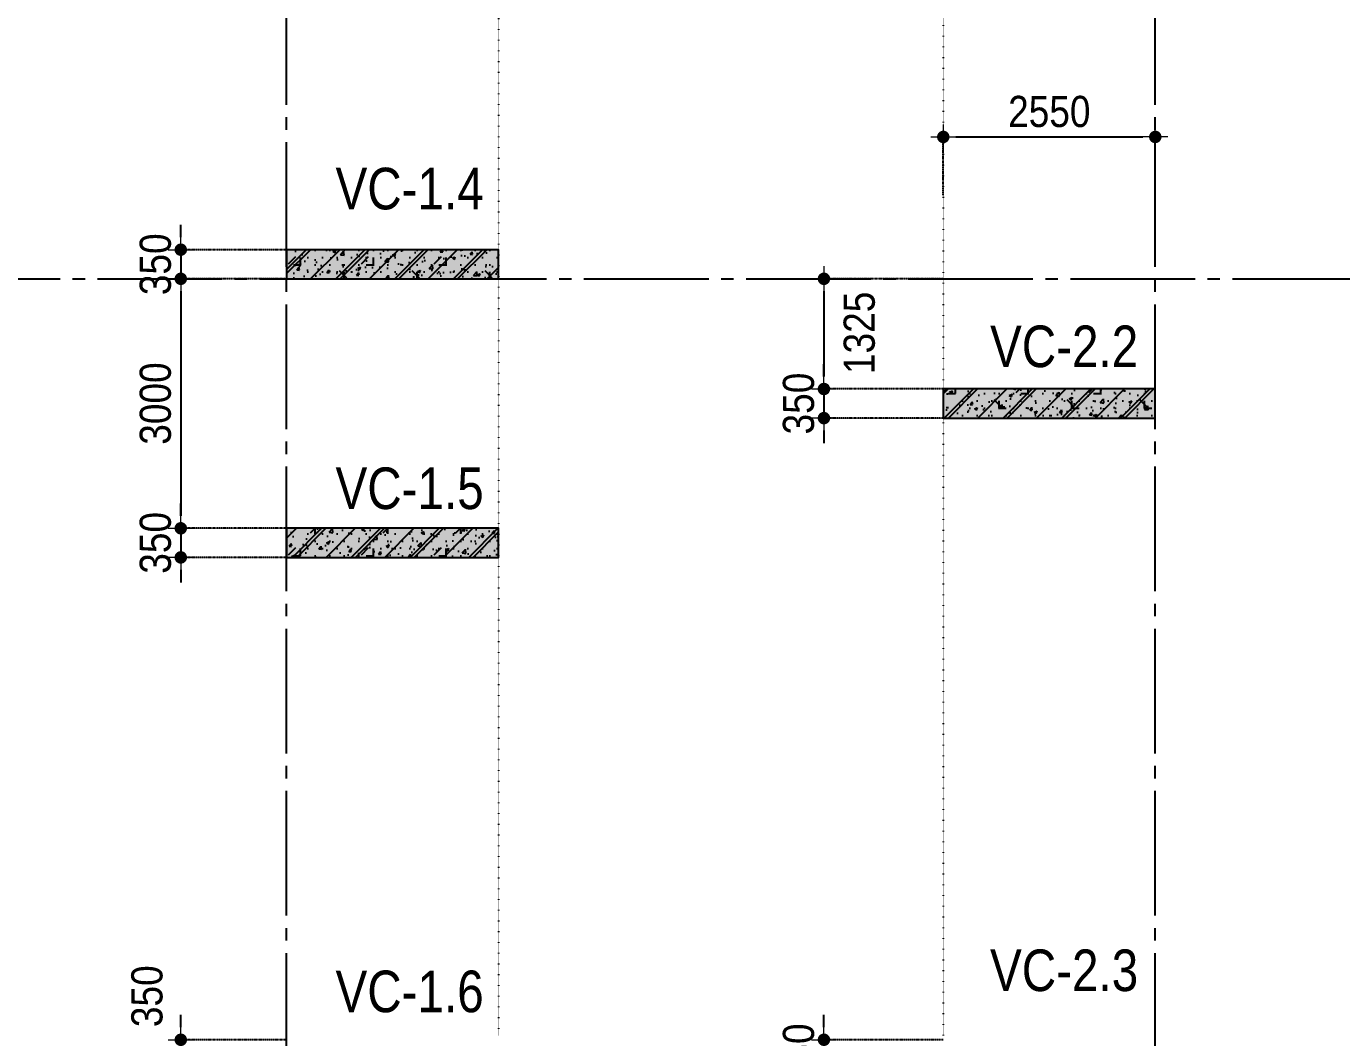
# Model space of a CAD drawing. Header units: millimetres. Extents: x -3973692 to -2843767, y 592734 to 838475.
# Drawn here: x -3074775 to -3058953, y 633306 to 645467 of the extents above; entities that cross this region are included whole.
import ezdxf
from ezdxf.enums import TextEntityAlignment as Align

# ---------------------------------------------------------------- set-up
doc = ezdxf.new("R2010")
doc.units = ezdxf.units.MM
doc.header["$MEASUREMENT"] = 0
doc.header["$PDMODE"] = 3
doc.header["$PDSIZE"] = -20
for name, pattern in [('CHG_XX_Luoi truc-Block C$0$MB_Luoi truc-150-TWC$0$Center101', [13, 10, -1, 1, -1]), ('DIVIDE2', [15.87499999999999, 6.349999999999998, -3.174999999999998, 0, -3.174999999999998, 0, -3.174999999999998]), ('DOT2', [0.125, 0, -0.125]), ('HIDDEN5', [2.8375, 1.25, -1.5875])]:
    doc.linetypes.add(name, pattern=pattern)
doc.layers.get('0').update_dxf_attribs({"lineweight": 9})
doc.layers.get('Defpoints').update_dxf_attribs({"color": 10, "lineweight": 0})
for name, color, linetype, lineweight in [("'S_General_Dim_1", 1, 'Continuous', 18), ("'S_General_Divide_3 Intermediate", 3, 'DIVIDE2', 40), ('CHG_XX_Cot_Block C-T4-7$0$Dim 200', 1, 'Continuous', 5), ('TEXT', 7, 'Continuous', 15)]:
    doc.layers.add(name, color=color, linetype=linetype, lineweight=lineweight)
for name, color, linetype in [('CHG_XX_Cot_Block C-T4-7$0$mb_cot tang 9-13 twc$0$Concrete Hatch', 218, 'Continuous'), ('CHG_XX_Cot_Block C-T4-7$0$mb_cot tang 9-13 twc$0$Concrete Line', 6, 'Continuous'), ('CHG_XX_Cot_Block C-T4-7$0$mb_cot tang 9-13 twc$0$Concrete Solid', 216, 'Continuous'), ('CHG_XX_Luoi truc-Block C$0$MB_Luoi truc-150-TWC$0$Grid', 34, 'Continuous'), ('CHG_XX_Luoi truc-Block C$0$MB_Luoi truc-150-TWC$0$Grid Line', 251, 'CHG_XX_Luoi truc-Block C$0$MB_Luoi truc-150-TWC$0$Center101'), ('dim', 1, 'Continuous')]:
    doc.layers.add(name, color=color, linetype=linetype)
doc.styles.add('arial', font='arial.ttf', dxfattribs={"width": 0.85})
doc.styles.add('CHG_XX_Luoi truc-Block C$0$MB_Luoi truc-150-TWC$0$Grid A-F$0$VNI-HelveCB', font='')
doc.styles.add('TTP-HelCon', font='')
doc.styles.get('CHG_XX_Luoi truc-Block C$0$MB_Luoi truc-150-TWC$0$Grid A-F$0$VNI-HelveCB').set_extended_font_data('VNI-Helve-Condense', bold=True)
doc.styles.get('TTP-HelCon').set_extended_font_data('VNI-Helve-Condense')
doc.dimstyles.new('150', dxfattribs={"dimscale": 150, "dimtxt": 2.5, "dimasz": 1, "dimexe": 0, "dimexo": 0, "dimgap": 0.75, "dimtad": 1, "dimdec": 0, "dimzin": 9, "dimdsep": 46, "dimtxsty": 'arial', "dimblk1": 'DIMDOT', "dimblk2": 'DIMDOT', "dimsah": 1, "dimcen": 2, "dimdle": 3, "dimclre": 8, "dimclrt": 2, "dimadec": 0, "dimazin": 0, "dimtfac": 1, "dimtdec": 0, "dimtix": 1, "dimtmove": 2, "dimatfit": 3, "dimldrblk": 'DIMPIJL', "dimfxl": 1, "dimtvp": 1.8, "dimtolj": 1, "dimtzin": 0, "dimarcsym": 0})

# ---------------------------------------------------------------- blocks, each defined once
blk = doc.blocks.new('*U3140')
at = {"layer": 'CHG_XX_Cot_Block C-T4-7$0$mb_cot tang 9-13 twc$0$Concrete Hatch'}
h = blk.add_hatch(dxfattribs=at)
h.set_pattern_fill('CONCRETE', color=256, scale=50, style=0, pattern_type=2)
h.set_pattern_definition([(45, (999.999999999156, 2.329727522010216e-10), (-176.7766952966369, 176.7766952966369), []), (45, (999.999999999156, 50.00000000023297), (-353.5533905932737, 353.5533905932738), []), (49.99999999999999, (999.999999999156, 2.329727522010216e-10), (358.6300913003767, -31.37606749129755), [37.5, -412.5]), (355, (999.999999999156, 2.329727522010216e-10), (-69.3756668065, 376.0960668500059), [30, -330]), (100.4514, (1029.885839999156, -2.614669999767017), (289.2546908570108, 344.7197710304768), [31.870095, -350.571056]), (46.18420000000001, (999.999999999156, 100.000000000233), (533.6205243128222, -82.75950716450905), [56.25, -618.75]), (96.6356, (1044.468372499156, 93.10334650023296), (467.3313527743517, 487.0589354502209), [47.805144, -525.8565]), (351.1842, (999.999999999156, 100.000000000233), (467.3309725668136, 487.0593004626623), [45, -495]), (21, (1049.999999999156, 75.00000000023297), (298.4535260592309, -201.3094453326694), [37.5, -412.5]), (326.0000000000001, (1049.999999999156, 75.00000000023297), (121.6576659607909, 362.5750225234265), [30, -330]), (71.4514, (1074.871116499156, 58.22419700023298), (420.111314290745, 161.2652483549762), [31.870095, -350.571056]), (37.50000000000001, (999.999999999156, 2.329727522010216e-10), (6.079927658645334, 166.4469269156558), [0, -326, 0, -335, 0, -331.25]), (7.499999999999999, (999.999999999156, 2.329727522010216e-10), (131.5347687210743, 197.2058559411801), [0, -191, 0, -318.5, 0, -126.25]), (327.5, (888.499999999156, 2.329727522010216e-10), (266.9112180862045, -11.2774358671899), [0, -125, 0, -390, 0, -517.5]), (317.5, (838.499999999156, 2.329727522010216e-10), (291.5930846711931, 50.05249116615882), [0, -162.5, 0, -259, 0, -367.5]), (0, (1174.999999999156, 175.0000000002329), (0, 875), [87.5, -787.5]), (0, (1437.499999999156, 350.0000000002329), (0, 875), [87.5, -787.5]), (0, (1262.499999999156, 700.000000000233), (0, 875), [87.5, -350, 87.5, -350]), (90, (1174.999999999156, 175.0000000002329), (-875, 5.35782974626967e-14), [87.5, -787.5]), (90, (1262.499999999156, 700.000000000233), (-875, 5.35782974626967e-14), [87.5, -787.5]), (90, (1524.999999999156, 350.0000000002329), (-875, 5.35782974626967e-14), [87.5, -787.5]), (90, (1699.999999999156, 612.500000000233), (-875, 5.35782974626967e-14), [87.5, -787.5]), (135, (1262.499999999156, 175.0000000002329), (-875.016357447105, 8.881784197001252e-14), [123.76, -1113.7]), (135, (1349.999999999156, 700.000000000233), (-875.016357447105, 8.881784197001252e-14), [123.76, -1113.7]), (45, (1437.499999999156, 350.0000000002329), (8.881784197001252e-14, 875.016357447105), [123.76, -247.485, 123.76, -742.455]), (0, (824.999999999156, 2.329727522010216e-10), (87.5, 87.5), [-175, 0])])
h.paths.add_polyline_path([(-750.000000000844, 200.0000000002328), (-750.000000000844, -149.9999999999999), (1800, -150), (1800, 200.0000000002328)])
at = {"layer": 'CHG_XX_Cot_Block C-T4-7$0$mb_cot tang 9-13 twc$0$Concrete Solid'}
blk.add_hatch(color=256, dxfattribs=at).paths.add_polyline_path([(-750.000000000844, 200.0000000002328), (-750.000000000844, -149.9999999999999), (1800, -150), (1800, 200.0000000002328)])
at = {"layer": 'CHG_XX_Cot_Block C-T4-7$0$mb_cot tang 9-13 twc$0$Concrete Line'}
blk.add_lwpolyline([(-750.000000000844, 200.0000000002328), (-750.000000000844, -149.9999999999999), (1800, -150), (1800, 200.0000000002328)], close=True, dxfattribs=at)
blk = doc.blocks.new('*U3142')
at = {"layer": 'CHG_XX_Cot_Block C-T4-7$0$mb_cot tang 9-13 twc$0$Concrete Hatch'}
h = blk.add_hatch(dxfattribs=at)
h.set_pattern_fill('CONCRETE', color=256, scale=50, style=0, pattern_type=2)
h.set_pattern_definition([(45, (999.999999999156, 200.0000000001165), (-176.7766952966369, 176.7766952966369), []), (45, (999.999999999156, 250.0000000001165), (-353.5533905932737, 353.5533905932738), []), (49.99999999999999, (999.999999999156, 200.0000000001165), (358.6300913003767, -31.37606749129755), [37.5, -412.5]), (355, (999.999999999156, 200.0000000001165), (-69.3756668065, 376.0960668500059), [30, -330]), (100.4514, (1029.885839999156, 197.3853300001165), (289.2546908570108, 344.7197710304768), [31.870095, -350.571056]), (46.18420000000001, (999.999999999156, 300.0000000001165), (533.6205243128222, -82.75950716450905), [56.25, -618.75]), (96.6356, (1044.468372499156, 293.1033465001165), (467.3313527743517, 487.0589354502209), [47.805144, -525.8565]), (351.1842, (999.999999999156, 300.0000000001165), (467.3309725668136, 487.0593004626623), [45, -495]), (21, (1049.999999999156, 275.0000000001165), (298.4535260592309, -201.3094453326694), [37.5, -412.5]), (326.0000000000001, (1049.999999999156, 275.0000000001165), (121.6576659607909, 362.5750225234265), [30, -330]), (71.4514, (1074.871116499156, 258.2241970001165), (420.111314290745, 161.2652483549762), [31.870095, -350.571056]), (37.50000000000001, (999.999999999156, 200.0000000001165), (6.079927658645334, 166.4469269156558), [0, -326, 0, -335, 0, -331.25]), (7.499999999999999, (999.999999999156, 200.0000000001165), (131.5347687210743, 197.2058559411801), [0, -191, 0, -318.5, 0, -126.25]), (327.5, (888.499999999156, 200.0000000001165), (266.9112180862045, -11.2774358671899), [0, -125, 0, -390, 0, -517.5]), (317.5, (838.499999999156, 200.0000000001165), (291.5930846711931, 50.05249116615882), [0, -162.5, 0, -259, 0, -367.5]), (0, (1174.999999999156, 375.0000000001165), (0, 875), [87.5, -787.5]), (0, (1437.499999999156, 550.0000000001165), (0, 875), [87.5, -787.5]), (0, (1262.499999999156, 900.0000000001165), (0, 875), [87.5, -350, 87.5, -350]), (90, (1174.999999999156, 375.0000000001165), (-875, 5.35782974626967e-14), [87.5, -787.5]), (90, (1262.499999999156, 900.0000000001165), (-875, 5.35782974626967e-14), [87.5, -787.5]), (90, (1524.999999999156, 550.0000000001165), (-875, 5.35782974626967e-14), [87.5, -787.5]), (90, (1699.999999999156, 812.5000000001165), (-875, 5.35782974626967e-14), [87.5, -787.5]), (135, (1262.499999999156, 375.0000000001165), (-875.016357447105, 8.881784197001252e-14), [123.76, -1113.7]), (135, (1349.999999999156, 900.0000000001165), (-875.016357447105, 8.881784197001252e-14), [123.76, -1113.7]), (45, (1437.499999999156, 550.0000000001165), (8.881784197001252e-14, 875.016357447105), [123.76, -247.485, 123.76, -742.455]), (0, (824.999999999156, 200.0000000001165), (87.5, 87.5), [-175, 0])])
h.paths.add_polyline_path([(-750.000000000844, 300.0000000001164), (-750.000000000844, -49.99999999999989), (1800, -50), (1800, 300.0000000001164)])
at = {"layer": 'CHG_XX_Cot_Block C-T4-7$0$mb_cot tang 9-13 twc$0$Concrete Solid'}
blk.add_hatch(color=256, dxfattribs=at).paths.add_polyline_path([(-750.000000000844, 300.0000000001164), (-750.000000000844, -49.99999999999989), (1800, -50), (1800, 300.0000000001164)])
at = {"layer": 'CHG_XX_Cot_Block C-T4-7$0$mb_cot tang 9-13 twc$0$Concrete Line'}
blk.add_lwpolyline([(-750.000000000844, 300.0000000001164), (-750.000000000844, -49.99999999999989), (1800, -50), (1800, 300.0000000001164)], close=True, dxfattribs=at)
blk = doc.blocks.new('*U3101')
at = {"layer": 'CHG_XX_Luoi truc-Block C$0$MB_Luoi truc-150-TWC$0$Grid Line'}
blk.add_line((0, 0), (0, 446), dxfattribs=at)
at = {"layer": 'CHG_XX_Luoi truc-Block C$0$MB_Luoi truc-150-TWC$0$Grid', "lineweight": -2, "style": 'CHG_XX_Luoi truc-Block C$0$MB_Luoi truc-150-TWC$0$Grid A-F$0$VNI-HelveCB'}
for tag, p in [('GRIDSUB', (0, 455)), ('GRID', (0, -9))]:
    blk.add_attdef(tag, text='', height=5, dxfattribs=at).set_placement(p, align=Align.MIDDLE)
blk = doc.blocks.new('*U3103')
at = {"layer": 'CHG_XX_Luoi truc-Block C$0$MB_Luoi truc-150-TWC$0$Grid Line'}
blk.add_line((0, 0), (0, 360), dxfattribs=at)
at = {"layer": 'CHG_XX_Luoi truc-Block C$0$MB_Luoi truc-150-TWC$0$Grid', "lineweight": -2, "style": 'CHG_XX_Luoi truc-Block C$0$MB_Luoi truc-150-TWC$0$Grid A-F$0$VNI-HelveCB'}
for tag, p in [('GRIDSUB', (0, 369)), ('GRID', (0, -9))]:
    blk.add_attdef(tag, text='', height=5, dxfattribs=at).set_placement(p, align=Align.MIDDLE)
blk = doc.blocks.new('CHG_XX_Luoi truc-Block C')
at = {"layer": 'CHG_XX_Luoi truc-Block C$0$MB_Luoi truc-150-TWC$0$Grid', "xscale": 150, "yscale": 150, "zscale": 150}
for p in [(8043243.477890483, 945886.7127233499), (8053693.477890482, 945886.7127233499)]:
    blk.add_blockref('*U3103', p, dxfattribs=at)
at = {"layer": 'CHG_XX_Luoi truc-Block C$0$MB_Luoi truc-150-TWC$0$Grid', "xscale": -150, "yscale": 150, "zscale": 150, "rotation": 270}
blk.add_blockref('*U3101', (8001971.747213705, 980843.81453865), dxfattribs=at)
blk = doc.blocks.new('CHG_XX_Cot_Block C-T4-7')
at = {"layer": 'CHG_XX_Cot_Block C-T4-7$0$Dim 200'}
blk.add_blockref('CHG_XX_Luoi truc-Block C', (0, 0), dxfattribs=at)
at = {"layer": 'CHG_XX_Cot_Block C-T4-7$0$mb_cot tang 9-13 twc$0$Concrete Line'}
for name, p in [('*U3140', (8043993.477890482, 980993.8145386495)), ('*U3142', (8051893.477890483, 979218.81453865)), ('*U3140', (8043993.477890482, 977643.8145386495))]:
    blk.add_blockref(name, p, dxfattribs=at)
blk = doc.blocks.new('DIMDOT')
for p, q in [((1, 0), (-1, 0)), ((0, -1), (0, 1))]:
    blk.add_line(p, q)
at = {"const_width": 0.5}
blk.add_lwpolyline([(-0.25, 0, 1), (0.25, 0, 1)], format="xyb", close=True, dxfattribs=at)
blk = doc.blocks.new('*D1729')
at = {"layer": "'S_General_Dim_1", "color": 0, "lineweight": -2, "transparency": 16777216}
for p, q in [((-3072916.355607393, 642931.0114495861), (-3072916.355607393, 643081.0114495861)), ((-3072916.355607393, 642781.0114495861), (-3072916.355607393, 642431.0114495864)), ((-3072916.355607393, 642281.0114495864), (-3072916.355607393, 642131.0114495864))]:
    blk.add_line(p, q, dxfattribs=at)
at = {"layer": "'S_General_Dim_1", "color": 8, "linetype": 'HIDDEN5', "lineweight": -2, "transparency": 16777216}
for p, q in [((-3071645.198556935, 642781.0114495861), (-3072916.355607393, 642781.0114495861)), ((-3071645.198556936, 642431.0114495864), (-3072916.355607393, 642431.0114495864))]:
    blk.add_line(p, q, dxfattribs=at)
at = {"layer": 'Defpoints', "color": 0, "transparency": 16777216}
for p in [(-3071645.198556935, 642781.0114495861), (-3072916.355607393, 642431.0114495864), (-3071645.198556936, 642431.0114495864)]:
    blk.add_point(p, dxfattribs=at)
at = {"layer": "'S_General_Dim_1", "color": 0, "lineweight": -2, "transparency": 16777216, "xscale": 150, "yscale": 150, "zscale": 150}
for p, rotation in [((-3072916.355607393, 642781.0114495861), 270), ((-3072916.355607393, 642431.0114495864), 90)]:
    blk.add_blockref('DIMDOT', p, dxfattribs=dict(at, rotation=rotation))
at = {"layer": "'S_General_Dim_1", "color": 2, "transparency": 16777216, "insert": (-3073220.448376833, 642606.0114495871), "char_height": 375, "attachment_point": 5, "rotation": 90, "style": 'arial'}
blk.add_mtext('\\A1;350', dxfattribs=at)
blk = doc.blocks.new('DIMPIJL')
at = {"linetype": 'ByBlock'}
blk.add_solid([(-2.5, 0.4166666666666686), (-2.5, -0.4166666666666686), (0, 0)], dxfattribs=at)
blk = doc.blocks.new('*D1730')
at = {"layer": "'S_General_Dim_1", "color": 8, "linetype": 'HIDDEN5', "lineweight": -2, "transparency": 16777216}
for p, q in [((-3071645.198556936, 642431.0114495864), (-3072916.355607394, 642431.0114495864)), ((-3071645.198556936, 639431.0114495866), (-3072916.355607394, 639431.0114495866))]:
    blk.add_line(p, q, dxfattribs=at)
at = {"layer": "'S_General_Dim_1", "color": 0, "lineweight": -2, "transparency": 16777216}
blk.add_line((-3072916.355607394, 642281.0114495864), (-3072916.355607394, 639581.0114495866), dxfattribs=at)
at = {"layer": 'Defpoints', "color": 0, "transparency": 16777216}
for p in [(-3071645.198556936, 642431.0114495864), (-3072916.355607394, 639431.0114495866), (-3071645.198556936, 639431.0114495866)]:
    blk.add_point(p, dxfattribs=at)
at = {"layer": "'S_General_Dim_1", "color": 0, "lineweight": -2, "transparency": 16777216, "xscale": 150, "yscale": 150, "zscale": 150}
for p, rotation in [((-3072916.355607394, 642431.0114495864), 90), ((-3072916.355607394, 639431.0114495866), 270)]:
    blk.add_blockref('DIMDOT', p, dxfattribs=dict(at, rotation=rotation))
at = {"layer": "'S_General_Dim_1", "color": 2, "transparency": 16777216, "insert": (-3073220.448376834, 640931.0114495873), "char_height": 375, "attachment_point": 5, "rotation": 90, "style": 'arial'}
blk.add_mtext('\\A1;3000', dxfattribs=at)
blk = doc.blocks.new('*D1731')
at = {"layer": "'S_General_Dim_1", "color": 0, "lineweight": -2, "transparency": 16777216}
for p, q in [((-3072916.355607397, 639581.0114495866), (-3072916.355607397, 639731.0114495866)), ((-3072916.355607397, 639431.0114495866), (-3072916.355607397, 639081.0114495859)), ((-3072916.355607397, 638931.0114495859), (-3072916.355607397, 638781.0114495859))]:
    blk.add_line(p, q, dxfattribs=at)
at = {"layer": "'S_General_Dim_1", "color": 8, "linetype": 'HIDDEN5', "lineweight": -2, "transparency": 16777216}
for p, q in [((-3071645.198556936, 639431.0114495866), (-3072916.355607397, 639431.0114495866)), ((-3071645.198556937, 639081.0114495859), (-3072916.355607397, 639081.0114495859))]:
    blk.add_line(p, q, dxfattribs=at)
at = {"layer": 'Defpoints', "color": 0, "transparency": 16777216}
for p in [(-3071645.198556936, 639431.0114495866), (-3072916.355607397, 639081.0114495859), (-3071645.198556937, 639081.0114495859)]:
    blk.add_point(p, dxfattribs=at)
at = {"layer": "'S_General_Dim_1", "color": 0, "lineweight": -2, "transparency": 16777216, "xscale": 150, "yscale": 150, "zscale": 150}
for p, rotation in [((-3072916.355607397, 639431.0114495866), 270), ((-3072916.355607397, 639081.0114495859), 90)]:
    blk.add_blockref('DIMDOT', p, dxfattribs=dict(at, rotation=rotation))
at = {"layer": "'S_General_Dim_1", "color": 2, "transparency": 16777216, "insert": (-3073220.448376837, 639256.0114495871), "char_height": 375, "attachment_point": 5, "rotation": 90, "style": 'arial'}
blk.add_mtext('\\A1;350', dxfattribs=at)
blk = doc.blocks.new('*D1732')
at = {"layer": "'S_General_Dim_1", "color": 0, "lineweight": -2, "transparency": 16777216}
for p, q in [((-3072916.355607403, 633431.0114495861), (-3072916.355607403, 633581.0114495861)), ((-3072916.355607403, 633281.0114495861), (-3072916.355607403, 632931.011449586)), ((-3072916.355607403, 632781.011449586), (-3072916.355607403, 632631.011449586))]:
    blk.add_line(p, q, dxfattribs=at)
at = {"layer": "'S_General_Dim_1", "color": 8, "linetype": 'HIDDEN5', "lineweight": -2, "transparency": 16777216}
for p, q in [((-3071645.198556935, 633281.0114495861), (-3072916.355607403, 633281.0114495861)), ((-3071645.198556937, 632931.011449586), (-3072916.355607403, 632931.011449586))]:
    blk.add_line(p, q, dxfattribs=at)
at = {"layer": 'Defpoints', "color": 0, "transparency": 16777216}
for p in [(-3071645.198556935, 633281.0114495861), (-3072916.355607403, 632931.011449586), (-3071645.198556937, 632931.011449586)]:
    blk.add_point(p, dxfattribs=at)
at = {"layer": "'S_General_Dim_1", "color": 0, "lineweight": -2, "transparency": 16777216, "xscale": 150, "yscale": 150, "zscale": 150}
for p, rotation in [((-3072916.355607403, 633281.0114495861), 270), ((-3072916.355607403, 632931.011449586), 90)]:
    blk.add_blockref('DIMDOT', p, dxfattribs=dict(at, rotation=rotation))
at = {"layer": "'S_General_Dim_1", "color": 2, "transparency": 16777216, "insert": (-3073321.642101246, 633804.6935877993), "char_height": 375, "attachment_point": 5, "rotation": 90, "style": 'arial'}
blk.add_mtext('\\A1;350', dxfattribs=at)
blk = doc.blocks.new('*D1760')
at = {"layer": "'S_General_Dim_1", "color": 8, "linetype": 'HIDDEN5', "lineweight": -2, "transparency": 16777216}
for p, q in [((-3063745.198556936, 643434.7957661783), (-3063745.198556936, 644136.9586516651)), ((-3061195.198556936, 643434.7957661783), (-3061195.198556936, 644136.9586516651))]:
    blk.add_line(p, q, dxfattribs=at)
at = {"layer": "'S_General_Dim_1", "color": 0, "lineweight": -2, "transparency": 16777216}
blk.add_line((-3063595.198556936, 644136.9586516651), (-3061345.198556936, 644136.9586516651), dxfattribs=at)
at = {"layer": 'Defpoints', "color": 0, "transparency": 16777216}
for p in [(-3061195.198556936, 644136.9586516651), (-3063745.198556936, 643434.7957661783), (-3061195.198556936, 643434.7957661783)]:
    blk.add_point(p, dxfattribs=at)
at = {"layer": "'S_General_Dim_1", "color": 0, "lineweight": -2, "transparency": 16777216, "xscale": 150, "yscale": 150, "zscale": 150, "rotation": 180}
blk.add_blockref('DIMDOT', (-3063745.198556936, 644136.9586516651), dxfattribs=at)
at = {"layer": "'S_General_Dim_1", "color": 0, "lineweight": -2, "transparency": 16777216, "xscale": 150, "yscale": 150, "zscale": 150}
blk.add_blockref('DIMDOT', (-3061195.198556936, 644136.9586516651), dxfattribs=at)
at = {"layer": "'S_General_Dim_1", "color": 2, "transparency": 16777216, "insert": (-3062470.198556936, 644440.9235220607), "char_height": 375, "attachment_point": 5, "style": 'arial'}
blk.add_mtext('\\A1;2550', dxfattribs=at)
blk = doc.blocks.new('*D1764')
at = {"layer": "'S_General_Dim_1", "color": 8, "linetype": 'HIDDEN5', "lineweight": -2, "transparency": 16777216}
for p, q in [((-3063745.198556937, 642431.0114495864), (-3065180.674620865, 642431.0114495864)), ((-3063745.198556936, 641106.0114495865), (-3065180.674620865, 641106.0114495865))]:
    blk.add_line(p, q, dxfattribs=at)
at = {"layer": "'S_General_Dim_1", "color": 0, "lineweight": -2, "transparency": 16777216}
blk.add_line((-3065180.674620865, 642281.0114495864), (-3065180.674620865, 641256.0114495865), dxfattribs=at)
at = {"layer": 'Defpoints', "color": 0, "transparency": 16777216}
for p in [(-3063745.198556937, 642431.0114495864), (-3065180.674620865, 641106.0114495865), (-3063745.198556936, 641106.0114495865)]:
    blk.add_point(p, dxfattribs=at)
at = {"layer": "'S_General_Dim_1", "color": 0, "lineweight": -2, "transparency": 16777216, "xscale": 150, "yscale": 150, "zscale": 150}
for p, rotation in [((-3065180.674620865, 642431.0114495864), 90), ((-3065180.674620865, 641106.0114495865), 270)]:
    blk.add_blockref('DIMDOT', p, dxfattribs=dict(at, rotation=rotation))
at = {"layer": "'S_General_Dim_1", "color": 2, "transparency": 16777216, "insert": (-3064754.075225058, 641781.0114495876), "char_height": 375, "attachment_point": 5, "rotation": 90, "style": 'arial'}
blk.add_mtext('\\A1;1325', dxfattribs=at)
blk = doc.blocks.new('*D1765')
at = {"layer": "'S_General_Dim_1", "color": 0, "lineweight": -2, "transparency": 16777216}
for p, q in [((-3065180.674620866, 641256.0114495865), (-3065180.674620866, 641406.0114495865)), ((-3065180.674620866, 641106.0114495865), (-3065180.674620866, 640756.0114495864)), ((-3065180.674620866, 640606.0114495864), (-3065180.674620866, 640456.0114495864))]:
    blk.add_line(p, q, dxfattribs=at)
at = {"layer": "'S_General_Dim_1", "color": 8, "linetype": 'HIDDEN5', "lineweight": -2, "transparency": 16777216}
for p, q in [((-3063745.198556936, 641106.0114495865), (-3065180.674620866, 641106.0114495865)), ((-3063745.198556937, 640756.0114495864), (-3065180.674620866, 640756.0114495864))]:
    blk.add_line(p, q, dxfattribs=at)
at = {"layer": 'Defpoints', "color": 0, "transparency": 16777216}
for p in [(-3063745.198556936, 641106.0114495865), (-3065180.674620866, 640756.0114495864), (-3063745.198556937, 640756.0114495864)]:
    blk.add_point(p, dxfattribs=at)
at = {"layer": "'S_General_Dim_1", "color": 0, "lineweight": -2, "transparency": 16777216, "xscale": 150, "yscale": 150, "zscale": 150}
for p, rotation in [((-3065180.674620866, 641106.0114495865), 270), ((-3065180.674620866, 640756.0114495864), 90)]:
    blk.add_blockref('DIMDOT', p, dxfattribs=dict(at, rotation=rotation))
at = {"layer": "'S_General_Dim_1", "color": 2, "transparency": 16777216, "insert": (-3065484.767390307, 640931.0114495873), "char_height": 375, "attachment_point": 5, "rotation": 90, "style": 'arial'}
blk.add_mtext('\\A1;350', dxfattribs=at)
blk = doc.blocks.new('*D1766')
at = {"layer": "'S_General_Dim_1", "color": 0, "lineweight": -2, "transparency": 16777216}
for p, q in [((-3065180.674620869, 633431.0114495861), (-3065180.674620869, 633581.0114495861)), ((-3065180.674620869, 633281.0114495861), (-3065180.674620869, 632931.0114495859)), ((-3065180.674620869, 632781.0114495859), (-3065180.674620869, 632631.0114495859))]:
    blk.add_line(p, q, dxfattribs=at)
at = {"layer": "'S_General_Dim_1", "color": 8, "linetype": 'HIDDEN5', "lineweight": -2, "transparency": 16777216}
for p, q in [((-3063745.198556937, 633281.0114495861), (-3065180.674620869, 633281.0114495861)), ((-3063745.198556937, 632931.0114495859), (-3065180.674620869, 632931.0114495859))]:
    blk.add_line(p, q, dxfattribs=at)
at = {"layer": 'Defpoints', "color": 0, "transparency": 16777216}
for p in [(-3063745.198556937, 633281.0114495861), (-3065180.674620869, 632931.0114495859), (-3063745.198556937, 632931.0114495859)]:
    blk.add_point(p, dxfattribs=at)
at = {"layer": "'S_General_Dim_1", "color": 0, "lineweight": -2, "transparency": 16777216, "xscale": 150, "yscale": 150, "zscale": 150}
for p, rotation in [((-3065180.674620869, 633281.0114495861), 270), ((-3065180.674620869, 632931.0114495859), 90)]:
    blk.add_blockref('DIMDOT', p, dxfattribs=dict(at, rotation=rotation))
at = {"layer": "'S_General_Dim_1", "color": 2, "transparency": 16777216, "insert": (-3065484.767390309, 633106.0114495868), "char_height": 375, "attachment_point": 5, "rotation": 90, "style": 'arial'}
blk.add_mtext('\\A1;350', dxfattribs=at)
blk = doc.blocks.new('c')
at = {"layer": 'TEXT', "color": 3, "style": 'TTP-HelCon'}
for s, p in [('VC-1.4', (-22109.84811437177, 33285.13181539788)), ('VC-2.2', (-14237.70461437339, 31387.93081539799)), ('VC-1.5', (-22109.84811437177, 29681.52381539787)), ('VC-2.3', (-14237.70461437339, 23885.57250611871)), ('VC-1.6', (-22109.84811437177, 23631.42781539797))]:
    blk.add_text(s, height=500, dxfattribs=at).set_placement(p)

msp = doc.modelspace()

# ---------------------------------------------------------------- linework, layer by layer
at = {"layer": 'dim', "linetype": 'DOT2', "ltscale": 10}
for p, q in [((-3069095.198556936, 651981.0114495857), (-3069095.198556936, 633331.0114495858)), ((-3063745.198556936, 648781.0114495858), (-3063745.198556936, 633331.0114495857))]:
    msp.add_line(p, q, dxfattribs=at)

# ---------------------------------------------------------------- block references
at = {"layer": "'S_General_Divide_3 Intermediate"}
msp.add_blockref('CHG_XX_Cot_Block C-T4-7', (-11114888.67644742, -338412.8030890638), dxfattribs=at)
at = {"layer": 'TEXT'}
msp.add_blockref('c', (-3048945.198556816, 609981.0114495861), dxfattribs=at)

# ---------------------------------------------------------------- dimensions: what is measured, and where the dimension line sits
at = {"layer": "'S_General_Dim_1"}
dim = msp.add_linear_dim(base=(-3061195.198556936, 644136.9586516651), p1=(-3063745.198556936, 643434.7957661783), p2=(-3061195.198556936, 643434.7957661783), dimstyle='150', dxfattribs=at)
dim.commit()
dim.dimension.update_dxf_attribs({"geometry": '*D1760', "text_midpoint": (-3062470.198556936, 644440.9235220607)})
for base, p1, p2, picture, middle in [((-3072916.355607393, 642431.0114495864), (-3071645.198556934, 642781.0114495859), (-3071645.198556935, 642431.0114495861), '*D1729', (-3073220.448376833, 642606.0114495871)), ((-3072916.355607394, 639431.0114495866), (-3071645.198556935, 642431.0114495861), (-3071645.198556935, 639431.0114495864), '*D1730', (-3073220.448376834, 640931.0114495873)), ((-3065180.674620866, 640756.0114495864), (-3063745.198556935, 641106.0114495863), (-3063745.198556936, 640756.0114495861), '*D1765', (-3065484.767390307, 640931.0114495873)), ((-3072916.355607397, 639081.0114495859), (-3071645.198556935, 639431.0114495864), (-3071645.198556936, 639081.0114495857), '*D1731', (-3073220.448376837, 639256.0114495871)), ((-3065180.674620869, 632931.0114495859), (-3063745.198556936, 633281.0114495859), (-3063745.198556936, 632931.0114495857), '*D1766', (-3065484.767390309, 633106.0114495868))]:
    dim = msp.add_linear_dim(base=base, p1=p1, p2=p2, angle=90, dimstyle='150', dxfattribs=at)
    dim.commit()
    dim.dimension.update_dxf_attribs({"geometry": picture, "text_midpoint": middle})
for base, p1, p2, picture, middle in [((-3065180.674620865, 641106.0114495865), (-3063745.198556936, 642431.0114495861), (-3063745.198556935, 641106.0114495863), '*D1764', (-3064754.075225058, 641781.0114495876)), ((-3072916.355607403, 632931.011449586), (-3071645.198556934, 633281.0114495859), (-3071645.198556936, 632931.0114495858), '*D1732', (-3073321.642101246, 633804.6935877993))]:
    dim = msp.add_linear_dim(base=base, p1=p1, p2=p2, angle=90, dimstyle='150', dxfattribs=at)
    dim.commit()
    dim.dimension.update_dxf_attribs({"geometry": picture, "text_midpoint": middle, "dimtype": 160})

doc.saveas('drawing.dxf')
